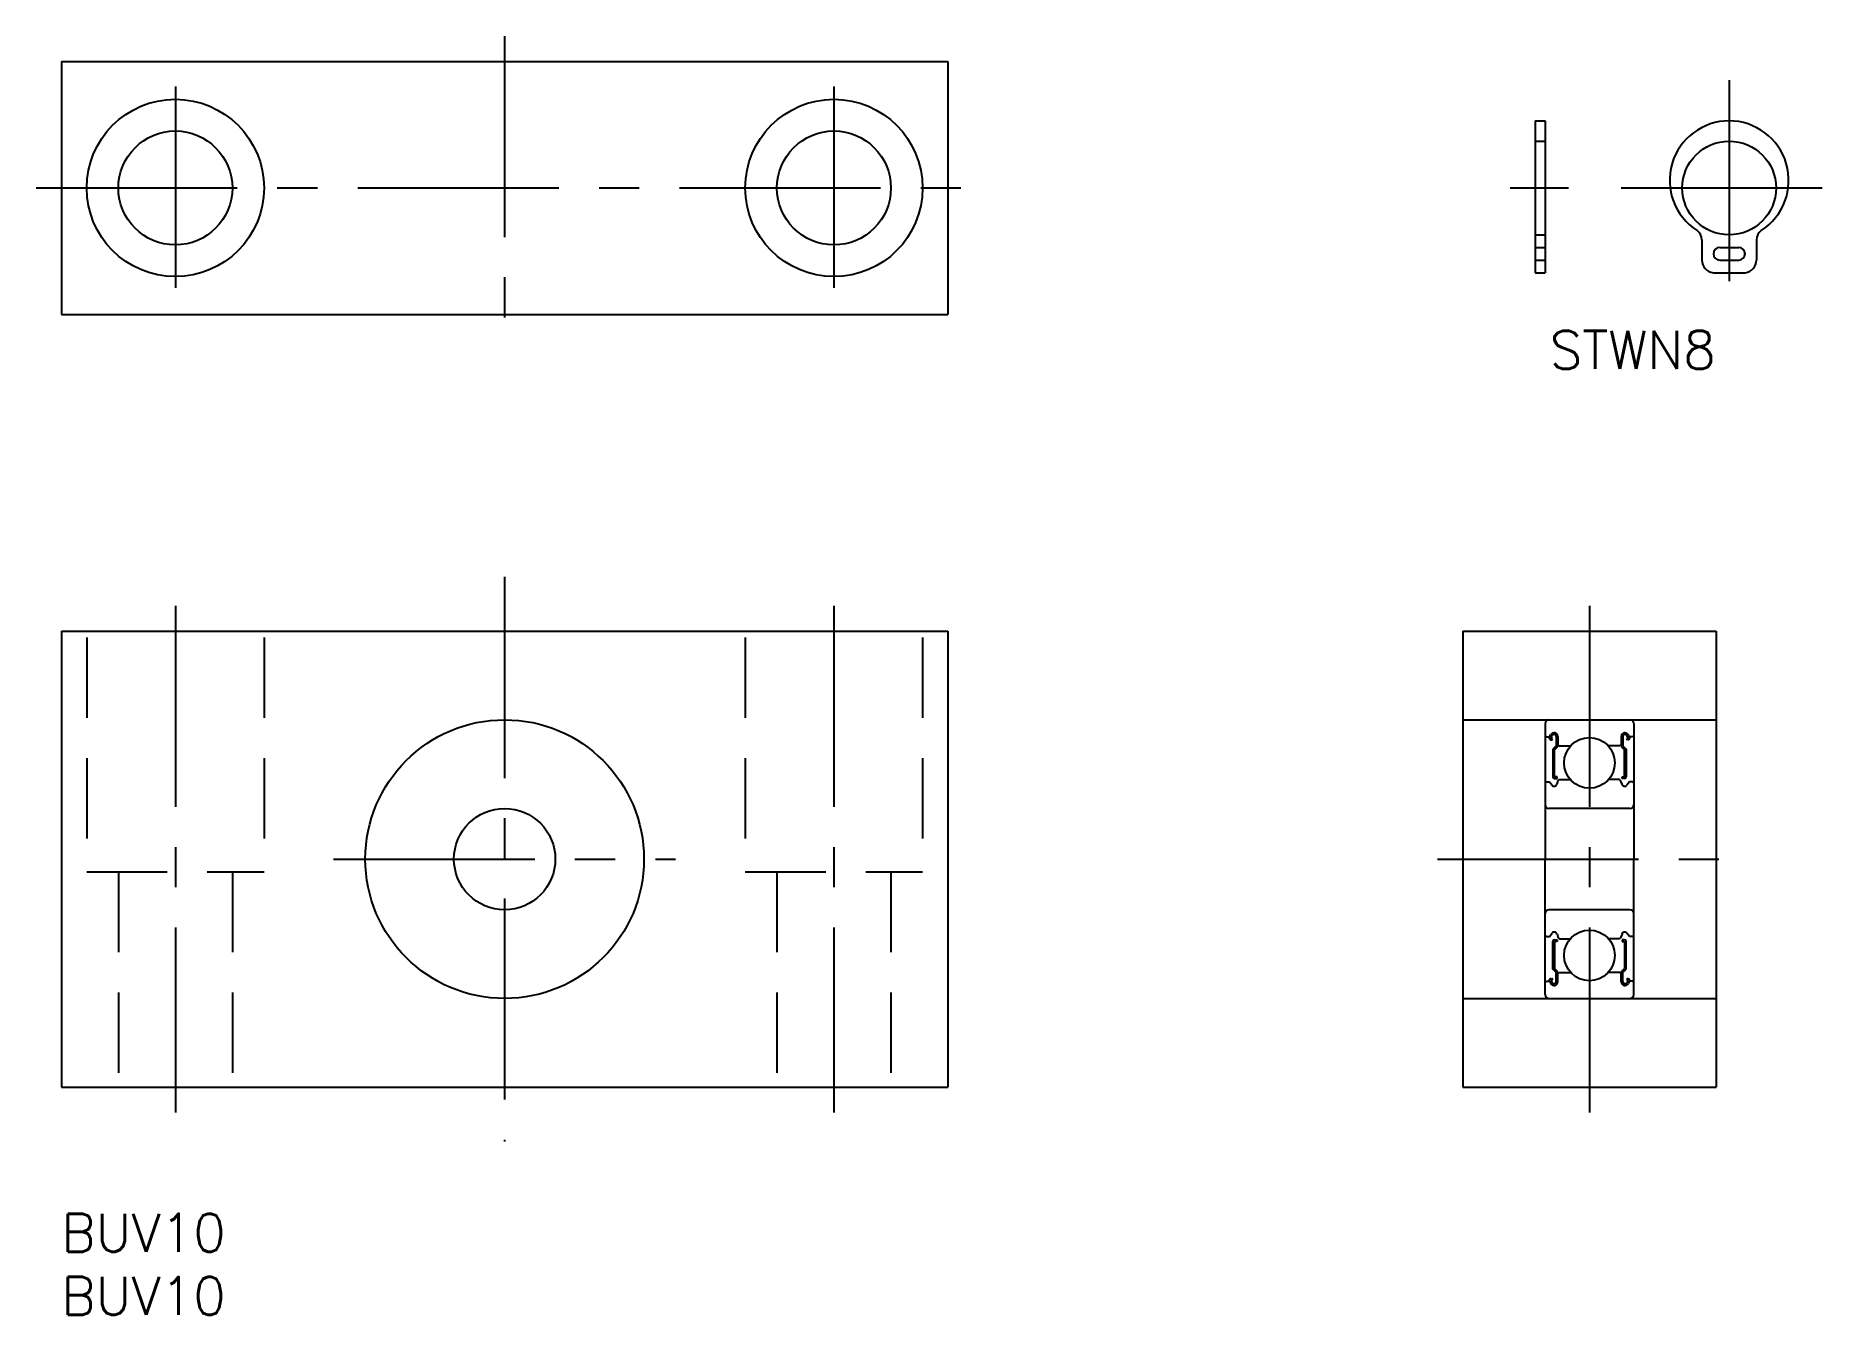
# Model space of a CAD drawing. Extents: x -2 to 140, y -8 to 93.
import ezdxf

# ---------------------------------------------------------------- set-up
doc = ezdxf.new("R2010")
doc.units = 0
doc.header["$LTSCALE"] = 0.5
doc.linetypes.add('CENTER', pattern=[50.8, 31.75, -6.35, 6.35, -6.35])
doc.linetypes.add('DASHED', pattern=[19.05, 12.7, -6.35])
for name, color, linetype in [('MSM_CENTER', 1, 'CENTER'), ('MSM_CONTINUOUS', 7, 'CONTINUOUS'), ('MSM_DASHED', 4, 'DASHED'), ('MSM_PART_NUMBER', 7, 'CONTINUOUS')]:
    doc.layers.add(name, color=color, linetype=linetype)
doc.styles.get("Standard").update_dxf_attribs({"font": 'txt.shx', "height": 3, "bigfont": 'bigfont.shx'})

# ---------------------------------------------------------------- blocks, each defined once
blk = doc.blocks.new('*U2')
at = {"layer": 'MSM_PART_NUMBER'}
blk.add_text('BUV10', height=3, dxfattribs=at).set_placement((0, -3))
blk = doc.blocks.new('*U3')
at = {"layer": 'MSM_PART_NUMBER'}
blk.add_text('BUV10', height=3, dxfattribs=at).set_placement((0, -8))
blk = doc.blocks.new('*U5')
at = {"layer": 'MSM_PART_NUMBER'}
blk.add_text('STWN8', height=3, dxfattribs=at).set_placement((117.51, 66.71))

msp = doc.modelspace()

# ---------------------------------------------------------------- linework, layer by layer
at = {"layer": 'MSM_CENTER'}
for p, q in [((35, 93), (35, 69)), ((9, 89), (9, 73)), ((61, 89), (61, 73)), ((131.68, 89.52), (131.68, 72.48)), ((-2, 81), (72, 81)), ((114.39, 81), (119, 81)), ((123.16, 81), (140.19, 81)), ((35, 50.28), (35, 5.7)), ((9, 48), (9, 8)), ((61, 48), (61, 8)), ((120.65, 48), (120.65, 8)), ((21.5, 28), (48.5, 28)), ((108.65, 28), (132.65, 28))]:
    msp.add_line(p, q, dxfattribs=at)
at = {"layer": 'MSM_CONTINUOUS'}
for p, q in [((0, 91), (70, 91)), ((0, 91), (0, 71)), ((70, 91), (70, 71)), ((116.35, 86.3), (116.35, 74.3)), ((116.35, 86.3), (117.15, 86.3)), ((117.15, 86.3), (117.15, 74.3)), ((129.53, 76.9), (129.53, 75.3)), ((131.68, 77.3), (131.68, 76.3)), ((133.83, 76.9), (133.83, 75.3)), ((130.93, 76.3), (132.43, 76.3)), ((116.35, 74.3), (117.15, 74.3)), ((130.43, 74.3), (132.93, 74.3)), ((130.93, 75.3), (132.43, 75.3)), ((131.68, 75.3), (131.68, 74.3)), ((0, 71), (70, 71)), ((0, 46), (70, 46)), ((0, 46), (0, 10)), ((70, 46), (70, 10)), ((110.65, 46), (110.65, 10)), ((110.65, 46), (130.65, 46)), ((130.65, 46), (130.65, 10)), ((110.65, 39), (130.65, 39)), ((117.15, 38.7), (117.15, 28)), ((124.15, 38.7), (124.15, 28)), ((117.15, 37.75), (117.25, 37.65)), ((117.25, 37.65), (117.49, 37.65)), ((117.49, 37.65), (117.59, 37.83)), ((117.53, 37.47), (117.65, 37.4)), ((117.6, 37.58), (117.71, 37.77)), ((117.72, 37.52), (117.6, 37.58)), ((117.65, 37.4), (117.72, 37.52)), ((118.02, 37.68), (118.02, 36.95)), ((118.15, 37.68), (118.15, 36.89)), ((118.15, 37.05), (118.25, 36.95)), ((123.15, 37.05), (123.05, 36.95)), ((123.15, 37.68), (123.15, 36.89)), ((123.29, 37.68), (123.29, 36.95)), ((123.7, 37.58), (123.59, 37.77)), ((123.59, 37.52), (123.7, 37.58)), ((123.65, 37.4), (123.59, 37.52)), ((123.77, 37.47), (123.65, 37.4)), ((123.82, 37.65), (123.71, 37.83)), ((124.05, 37.65), (123.82, 37.65)), ((124.15, 37.75), (124.05, 37.65)), ((118.02, 36.95), (117.75, 36.68)), ((117.75, 36.68), (117.75, 34.5)), ((118.15, 36.89), (117.89, 36.63)), ((117.89, 34.5), (117.89, 36.63)), ((118.25, 36.95), (119.18, 36.95)), ((123.05, 36.95), (122.13, 36.95)), ((123.15, 36.89), (123.42, 36.63)), ((123.29, 36.95), (123.55, 36.68)), ((123.42, 34.5), (123.42, 36.63)), ((123.55, 36.68), (123.55, 34.5)), ((118.09, 34.5), (117.89, 34.5)), ((117.89, 34.36), (118.09, 34.36)), ((118.09, 34.36), (118.09, 34.5)), ((118.09, 33.92), (118.19, 34.21)), ((118.19, 34.21), (118.29, 34.3)), ((118.29, 34.3), (119.13, 34.3)), ((123.01, 34.3), (122.17, 34.3)), ((123.11, 34.21), (123.01, 34.3)), ((123.22, 33.92), (123.11, 34.21)), ((123.22, 34.5), (123.42, 34.5)), ((123.22, 34.36), (123.22, 34.5)), ((123.42, 34.36), (123.22, 34.36)), ((117.15, 34), (117.25, 34.1)), ((117.25, 34.1), (117.49, 34.1)), ((117.49, 34.1), (117.7, 33.84)), ((123.82, 34.1), (123.6, 33.84)), ((124.05, 34.1), (123.82, 34.1)), ((124.15, 34), (124.05, 34.1)), ((123.85, 32), (117.45, 32)), ((117.15, 17.3), (117.15, 28)), ((124.15, 17.3), (124.15, 28)), ((123.85, 24), (117.45, 24)), ((117.15, 22), (117.25, 21.9)), ((117.25, 21.9), (117.49, 21.9)), ((117.49, 21.9), (117.7, 22.16)), ((117.75, 19.32), (117.75, 21.5)), ((117.89, 21.63), (118.09, 21.63)), ((117.89, 21.5), (117.89, 19.37)), ((118.09, 21.5), (117.89, 21.5)), ((118.09, 22.08), (118.19, 21.79)), ((118.09, 21.63), (118.09, 21.5)), ((118.19, 21.79), (118.29, 21.7)), ((118.29, 21.7), (119.13, 21.7)), ((123.01, 21.7), (122.17, 21.7)), ((123.11, 21.79), (123.01, 21.7)), ((123.22, 22.08), (123.11, 21.79)), ((123.42, 21.63), (123.22, 21.63)), ((123.22, 21.63), (123.22, 21.5)), ((123.22, 21.5), (123.42, 21.5)), ((123.42, 21.5), (123.42, 19.37)), ((123.55, 19.32), (123.55, 21.5)), ((123.82, 21.9), (123.6, 22.16)), ((124.05, 21.9), (123.82, 21.9)), ((124.15, 22), (124.05, 21.9)), ((124.15, 22.65), (124.15, 22.65)), ((124.15, 19.97), (124.15, 19.97)), ((117.53, 18.53), (117.65, 18.6)), ((117.65, 18.6), (117.72, 18.48)), ((118.02, 19.05), (117.75, 19.32)), ((118.15, 19.11), (117.89, 19.37)), ((118.02, 18.32), (118.02, 19.05)), ((118.15, 18.32), (118.15, 19.11)), ((118.15, 18.95), (118.25, 19.05)), ((118.25, 19.05), (119.18, 19.05)), ((123.05, 19.05), (122.13, 19.05)), ((123.15, 18.95), (123.05, 19.05)), ((123.15, 19.11), (123.42, 19.37)), ((123.15, 18.32), (123.15, 19.11)), ((123.29, 19.05), (123.55, 19.32)), ((123.29, 18.32), (123.29, 19.05)), ((123.65, 18.6), (123.59, 18.48)), ((123.77, 18.53), (123.65, 18.6)), ((117.15, 18.25), (117.25, 18.35)), ((117.25, 18.35), (117.49, 18.35)), ((117.49, 18.35), (117.59, 18.17)), ((117.72, 18.48), (117.6, 18.42)), ((117.6, 18.42), (117.71, 18.23)), ((123.59, 18.48), (123.7, 18.42)), ((123.7, 18.42), (123.59, 18.23)), ((123.82, 18.35), (123.71, 18.17)), ((124.05, 18.35), (123.82, 18.35)), ((124.15, 18.25), (124.05, 18.35)), ((110.65, 17), (130.65, 17)), ((0, 10), (70, 10)), ((110.65, 10), (130.65, 10))]:
    msp.add_line(p, q, dxfattribs=at)
for centre, radius in [((9, 81), 7), ((61, 81), 7), ((9, 81), 4.5), ((61, 81), 4.5), ((131.68, 81), 3.7), ((35, 28), 11), ((120.65, 35.6), 2), ((35, 28), 4), ((120.65, 20.4), 2)]:
    msp.add_circle(centre, radius, dxfattribs=at)
for centre, radius, start, end in [((131.68, 81.6), 4.7, 302.6213, 237.3787), ((128.63, 76.9), 0.9, 0, 55.0939), ((134.73, 76.9), 0.9, 124.9061, 180), ((130.93, 75.8), 0.5, 90, 270), ((132.43, 75.8), 0.5, 270, 90), ((130.52, 75.29), 0.99, 179.1897, 264.7847), ((132.84, 75.29), 0.99, 275.2153, 0.8103), ((117.45, 38.7), 0.3, 90, 180), ((123.85, 38.7), 0.3, 0, 90), ((117.6, 37.58), 0.133, 149.9969, 240.0013), ((117.85, 37.68), 0.299, 0, 150.0002), ((117.85, 37.68), 0.166, 0, 150.0044), ((123.45, 37.68), 0.299, 29.9998, 180), ((123.45, 37.68), 0.166, 29.9956, 180), ((123.7, 37.58), 0.133, 299.9987, 30.0031), ((117.89, 34.5), 0.133, 180.0001, 270), ((123.42, 34.5), 0.133, 270, 359.9999), ((117.87, 33.98), 0.224, 220.001, 343.1517), ((123.43, 33.98), 0.224, 196.8483, 319.999), ((117.45, 32.3), 0.3, 180, 270), ((123.85, 32.3), 0.3, 270, 0), ((117.45, 23.7), 0.3, 90, 180), ((123.85, 23.7), 0.3, 0, 90), ((117.87, 22.02), 0.224, 16.8483, 139.999), ((117.89, 21.5), 0.133, 90, 179.9999), ((123.43, 22.02), 0.224, 40.001, 163.1517), ((123.42, 21.5), 0.133, 0.0001, 90), ((117.6, 18.42), 0.133, 119.9987, 210.0031), ((123.7, 18.42), 0.133, 329.9969, 60.0013), ((117.45, 17.3), 0.3, 180, 270), ((117.85, 18.32), 0.299, 209.9998, 0), ((117.85, 18.32), 0.166, 209.9956, 0), ((123.45, 18.32), 0.299, 180, 330.0002), ((123.45, 18.32), 0.166, 180, 330.0044), ((123.85, 17.3), 0.3, 270, 0)]:
    msp.add_arc(centre, radius, start, end, dxfattribs=at)
at = {"layer": 'MSM_DASHED'}
for p, q in [((116.35, 84.7), (117.15, 84.7)), ((116.35, 77.3), (117.15, 77.3)), ((116.35, 76.3), (117.15, 76.3)), ((116.35, 75.3), (117.15, 75.3)), ((2, 45.5), (2, 27)), ((16, 45.5), (16, 27)), ((54, 45.5), (54, 27)), ((68, 45.5), (68, 27)), ((2, 27), (16, 27)), ((4.5, 27), (4.5, 10)), ((13.5, 27), (13.5, 10)), ((54, 27), (68, 27)), ((56.5, 27), (56.5, 10)), ((65.5, 27), (65.5, 10))]:
    msp.add_line(p, q, dxfattribs=at)

# ---------------------------------------------------------------- block references
at = {"layer": 'MSM_CONTINUOUS'}
for name in ['*U5', '*U2', '*U3']:
    msp.add_blockref(name, (0, 0), dxfattribs=at)

doc.saveas('drawing.dxf')
